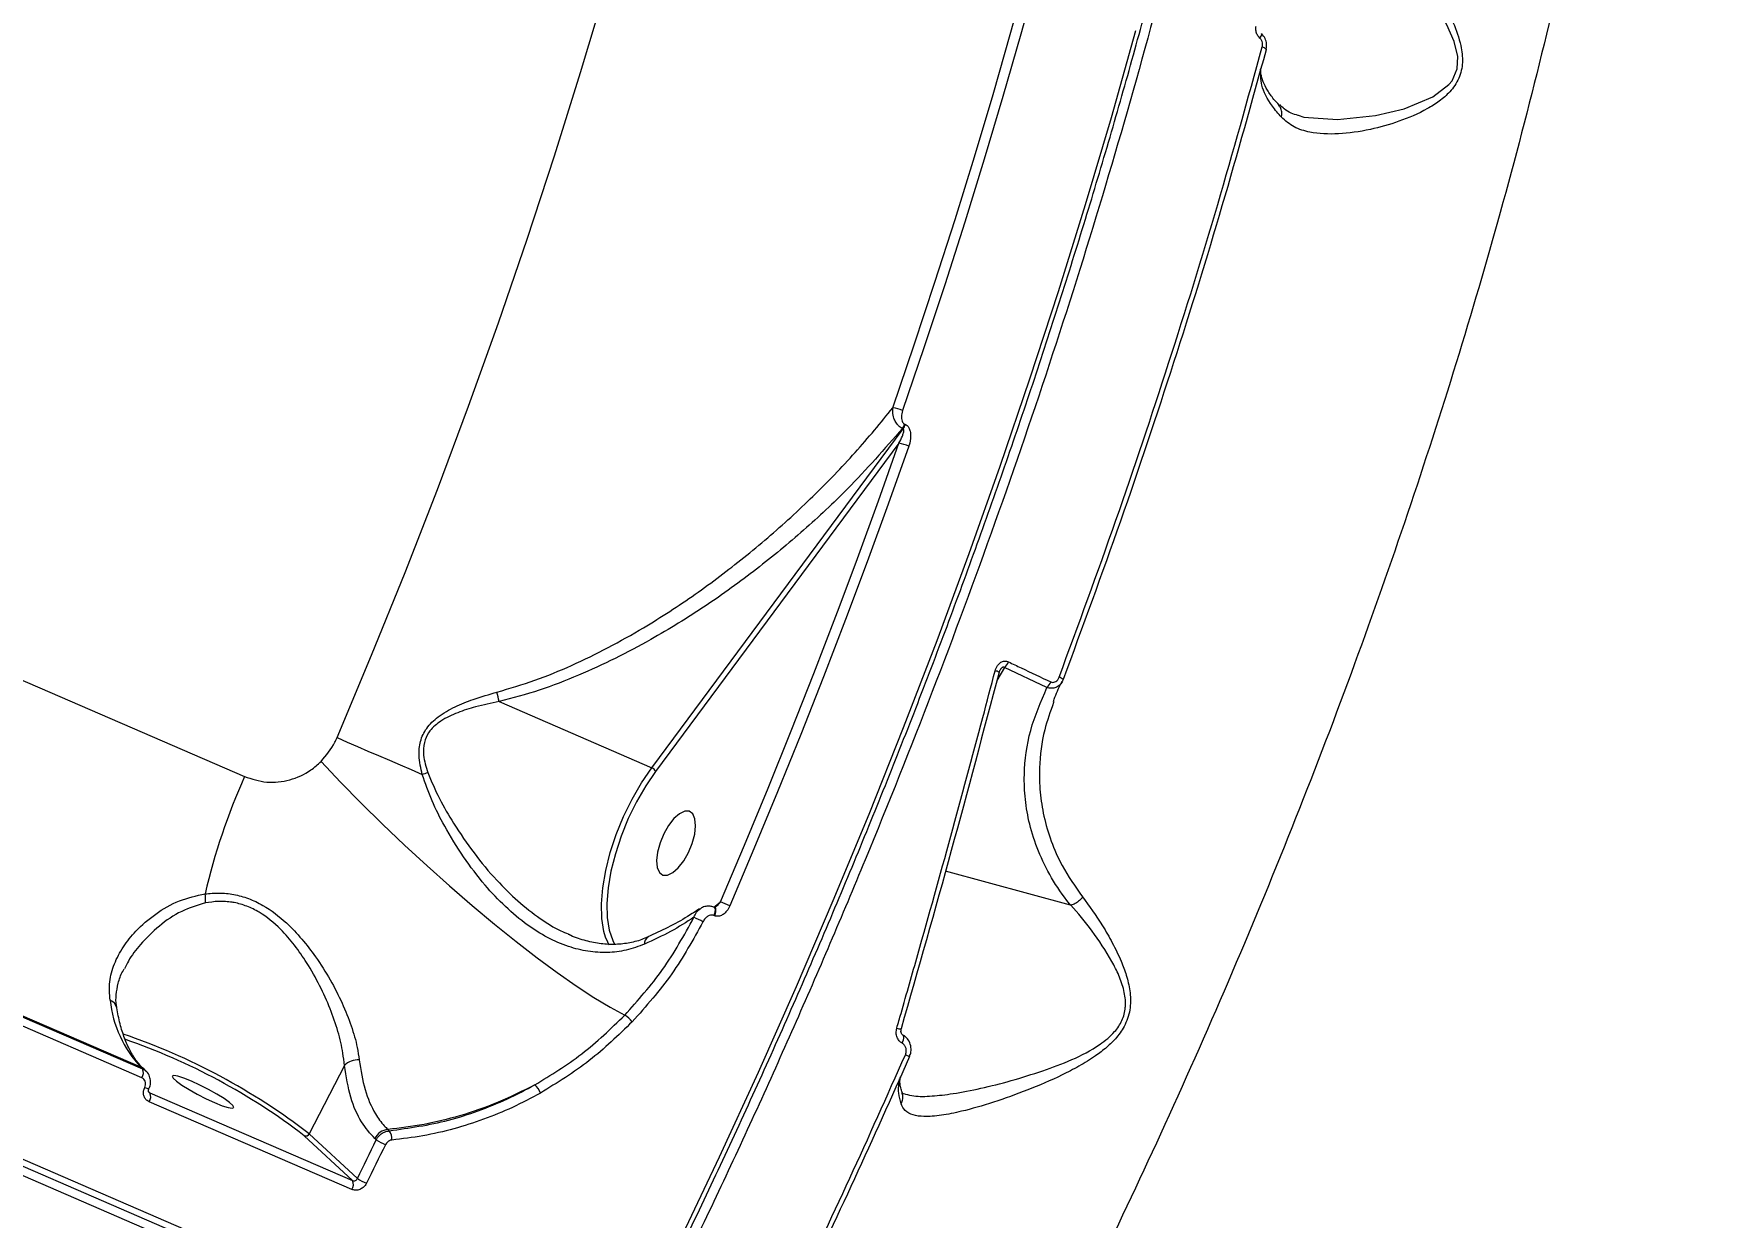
# Model space of a CAD drawing. Header units: millimetres. Extents: x -6523 to 7556, y -5559 to 6101.
# Drawn here: x 2749.7 to 2969.2, y -2304.3 to -2150 of the extents above; entities that cross this region are included whole.
import ezdxf

# ---------------------------------------------------------------- set-up
doc = ezdxf.new("R2010")
doc.units = ezdxf.units.MM
for name, color, linetype in [('DIKOM_ОБЪЕКТ', 7, 'Continuous'), ('DIKOM_РАЗМЕР_ЗОНА', 7, 'Continuous'), ('DIKOM_РАЗМЕР_ОБЪЕКТА', 7, 'Continuous')]:
    doc.layers.add(name, color=color, linetype=linetype)
doc.styles.add('style1', font='arial.ttf', dxfattribs={"width": 0.8})
doc.dimstyles.new('1-50', dxfattribs={"dimtxt": 300, "dimasz": 200, "dimexe": 100, "dimexo": 0, "dimgap": 100, "dimtad": 1, "dimtxsty": 'style1', "dimcen": 200, "dimclrd": 7, "dimclre": 7, "dimclrt": 7, "dimadec": 1, "dimazin": 2, "dimtfac": 1, "dimtmove": 0, "dimatfit": 2, "dimfxl": 0, "dimlwd": 25, "dimlwe": 18, "dimarcsym": 0})

# ---------------------------------------------------------------- blocks, each defined once
blk = doc.blocks.new('*D10')
at = {"layer": 'Defpoints', "color": 0, "transparency": 16777216}
for p in [(-1823.23, 4314.24), (3842.01, -3170.82), (6537.88, -3170.82)]:
    blk.add_point(p, dxfattribs=at)
at = {"layer": 'DIKOM_РАЗМЕР_ОБЪЕКТА', "color": 7, "lineweight": 18, "transparency": 16777216}
for p, q in [((-1823.23, 4314.24), (6637.88, 4314.24)), ((3842.01, -3170.82), (6637.88, -3170.82))]:
    blk.add_line(p, q, dxfattribs=at)
at = {"layer": 'DIKOM_РАЗМЕР_ОБЪЕКТА', "color": 7, "lineweight": 25, "transparency": 16777216}
blk.add_line((6537.88, 3914.24), (6537.88, -2770.82), dxfattribs=at)
at = {"layer": 'DIKOM_РАЗМЕР_ОБЪЕКТА', "color": 7, "transparency": 16777216}
for points in [[(6471.22, 3914.24), (6604.55, 3914.24), (6537.88, 4314.24)], [(6471.22, -2770.82), (6604.55, -2770.82), (6537.88, -3170.82)]]:
    blk.add_solid(points, dxfattribs=at)
at = {"layer": 'DIKOM_РАЗМЕР_ОБЪЕКТА', "color": 7, "transparency": 16777216, "insert": (6304.71, 207.11), "char_height": 300, "attachment_point": 5, "rotation": 90, "style": 'style1'}
blk.add_mtext('7500', dxfattribs=at)
blk = doc.blocks.new('*D11')
at = {"layer": 'Defpoints', "color": 0, "transparency": 16777216}
for p in [(-5022.71, -299.32), (4115.33, -1753.09), (4115.33, -4391.39)]:
    blk.add_point(p, dxfattribs=at)
at = {"layer": 'DIKOM_РАЗМЕР_ОБЪЕКТА', "color": 7, "lineweight": 18, "transparency": 16777216}
for p, q in [((-5022.71, -299.32), (-5022.71, -4491.39)), ((4115.33, -1753.09), (4115.33, -4491.39))]:
    blk.add_line(p, q, dxfattribs=at)
at = {"layer": 'DIKOM_РАЗМЕР_ОБЪЕКТА', "color": 7, "lineweight": 25, "transparency": 16777216}
blk.add_line((-4622.71, -4391.39), (3715.33, -4391.39), dxfattribs=at)
at = {"layer": 'DIKOM_РАЗМЕР_ОБЪЕКТА', "color": 7, "transparency": 16777216}
for points in [[(-4622.71, -4324.73), (-4622.71, -4458.06), (-5022.71, -4391.39)], [(3715.33, -4324.73), (3715.33, -4458.06), (4115.33, -4391.39)]]:
    blk.add_solid(points, dxfattribs=at)
at = {"layer": 'DIKOM_РАЗМЕР_ОБЪЕКТА', "color": 7, "transparency": 16777216, "insert": (-175.12, -4158.22), "char_height": 300, "attachment_point": 5, "style": 'style1'}
blk.add_mtext('9150', dxfattribs=at)
blk = doc.blocks.new('*D12')
at = {"layer": 'Defpoints', "color": 0, "transparency": 16777216}
for p in [(-6522.71, -395.62), (6102.86, -1877.31), (6102.86, -5458.89)]:
    blk.add_point(p, dxfattribs=at)
at = {"layer": 'DIKOM_РАЗМЕР_ЗОНА', "color": 7, "lineweight": 18, "transparency": 16777216}
for p, q in [((-6522.71, -395.62), (-6522.71, -5558.89)), ((6102.86, -1877.31), (6102.86, -5558.89))]:
    blk.add_line(p, q, dxfattribs=at)
at = {"layer": 'DIKOM_РАЗМЕР_ЗОНА', "color": 7, "lineweight": 25, "transparency": 16777216}
blk.add_line((-6122.71, -5458.89), (5702.86, -5458.89), dxfattribs=at)
at = {"layer": 'DIKOM_РАЗМЕР_ЗОНА', "color": 7, "transparency": 16777216}
for points in [[(-6122.71, -5392.23), (-6122.71, -5525.56), (-6522.71, -5458.89)], [(5702.86, -5392.23), (5702.86, -5525.56), (6102.86, -5458.89)]]:
    blk.add_solid(points, dxfattribs=at)
at = {"layer": 'DIKOM_РАЗМЕР_ЗОНА', "color": 7, "transparency": 16777216, "insert": (78.38, -5225.72), "char_height": 300, "attachment_point": 5, "style": 'style1'}
blk.add_mtext('12600', dxfattribs=at)
blk = doc.blocks.new('*D13')
at = {"layer": 'Defpoints', "color": 0, "transparency": 16777216}
for p in [(-2358.18, 6101.03), (4341.71, -4605.15), (7455.88, -4605.15)]:
    blk.add_point(p, dxfattribs=at)
at = {"layer": 'DIKOM_РАЗМЕР_ЗОНА', "color": 7, "lineweight": 18, "transparency": 16777216}
for p, q in [((-2358.18, 6101.03), (7555.88, 6101.03)), ((4341.71, -4605.15), (7555.88, -4605.15))]:
    blk.add_line(p, q, dxfattribs=at)
at = {"layer": 'DIKOM_РАЗМЕР_ЗОНА', "color": 7, "lineweight": 25, "transparency": 16777216}
blk.add_line((7455.88, 5701.03), (7455.88, -4205.15), dxfattribs=at)
at = {"layer": 'DIKOM_РАЗМЕР_ЗОНА', "color": 7, "transparency": 16777216}
for points in [[(7389.22, 5701.03), (7522.55, 5701.03), (7455.88, 6101.03)], [(7389.22, -4205.15), (7522.55, -4205.15), (7455.88, -4605.15)]]:
    blk.add_solid(points, dxfattribs=at)
at = {"layer": 'DIKOM_РАЗМЕР_ЗОНА', "color": 7, "transparency": 16777216, "insert": (7222.71, 375.61), "char_height": 300, "attachment_point": 5, "rotation": 90, "style": 'style1'}
blk.add_mtext('10700', dxfattribs=at)

msp = doc.modelspace()

# ---------------------------------------------------------------- linework, layer by layer
at = {"layer": 'DIKOM_ОБЪЕКТ', "color": 7, "linetype": 'Continuous', "lineweight": 15}
for p, q in [((2488.315, -2121.721), (2777.172, -2246.819)), ((2422.887, -2156.695), (2822.334, -2329.688)), ((2423.621, -2156.087), (2823.069, -2329.08)), ((2822.159, -2330.845), (2422.711, -2157.852)), ((2830.255, -2245.664), (2863.005, -2201.484)), ((2863.005, -2201.484), (2862.904, -2201.441)), ((2863.2, -2200.873), (2863.3, -2200.916)), ((2862.449, -2203.374), (2830.751, -2246.135)), ((2876.22, -2232.6), (2875.215, -2234.289)), ((2881.744, -2235.209), (2876.22, -2232.6)), ((2810.354, -2237.045), (2830.255, -2245.664)), ((2882.651, -2237.054), (2882.611, -2237.174)), ((2763.675, -2284.718), (2695.175, -2255.052)), ((2763.796, -2286.079), (2695.296, -2256.414)), ((2695.396, -2255.257), (2763.896, -2284.923)), ((2839.188, -2263.164), (2841.725, -2257.187)), ((2884.825, -2263.594), (2868.518, -2259.146)), ((2838.354, -2263.851), (2839.188, -2263.164)), ((2838.399, -2263.87), (2838.321, -2263.837)), ((2838.404, -2264.958), (2838.326, -2264.924)), ((2819.371, -2267.337), (2819.564, -2267.418)), ((2825.193, -2268.23), (2825.453, -2268.713)), ((2829.741, -2267.756), (2829.77, -2267.743)), ((2763.896, -2284.923), (2763.675, -2284.718)), ((2764.35, -2285.219), (2764.127, -2285.013)), ((2790.195, -2284.486), (2785.609, -2293.38)), ((2764.699, -2287.901), (2764.856, -2288.047)), ((2791.164, -2300.646), (2764.754, -2289.209)), ((2764.856, -2288.047), (2791.266, -2299.485)), ((2791.266, -2299.485), (2784.969, -2293.641)), ((2785.609, -2293.38), (2791.887, -2299.206)), ((2795.864, -2292.821), (2796.049, -2292.992)), ((2794.351, -2294.186), (2794.15, -2294))]:
    msp.add_line(p, q, dxfattribs=at)
at = {"layer": 'DIKOM_ОБЪЕКТ', "color": 7, "linetype": 'Continuous', "lineweight": 15, "flags": 128}
for points in [[(2789.233, -2241.742), (2793.747, -2231.003), (2798.112, -2220.216), (2802.325, -2209.39), (2806.382, -2198.535), (2810.279, -2187.662), (2814.013, -2176.781), (2817.58, -2165.901), (2820.976, -2155.034), (2824.199, -2144.188), (2827.246, -2133.375), (2830.113, -2122.603), (2832.798, -2111.884), (2835.299, -2101.227), (2837.613, -2090.642), (2839.739, -2080.139), (2841.673, -2069.728), (2843.414, -2059.418), (2844.962, -2049.219), (2846.313, -2039.141)], [(2861.671, -2198.731), (2864.453, -2190.555), (2867.149, -2182.381), (2869.759, -2174.211), (2872.28, -2166.049), (2874.712, -2157.899), (2877.053, -2149.765), (2879.303, -2141.649), (2881.46, -2133.555)], [(2914.488, -2160.609), (2915.232, -2160.836), (2919.62, -2161.177), (2924.549, -2160.656), (2928.306, -2159.778), (2932.026, -2158.216), (2934.125, -2156.607), (2934.53, -2156.099), (2935.206, -2154.577), (2935.281, -2152.956), (2934.807, -2151.004), (2933.836, -2148.817), (2932.656, -2146.765), (2930.078, -2142.901), (2926.637, -2138.205), (2923.355, -2133.98), (2921.878, -2132.153), (2921.876, -2132.15), (2921.876, -2132.15)], [(2882.757, -2133.78), (2880.594, -2141.892), (2878.34, -2150.025), (2875.993, -2158.178), (2873.556, -2166.346), (2871.029, -2174.526), (2868.414, -2182.714), (2865.712, -2190.906), (2862.923, -2199.1)], [(2833.872, -2307.391), (2839.083, -2296.406), (2844.161, -2285.338), (2849.103, -2274.198), (2853.903, -2262.994), (2858.558, -2251.737), (2863.064, -2240.435), (2867.418, -2229.099), (2871.615, -2217.737), (2875.651, -2206.359), (2879.524, -2194.975), (2883.231, -2183.595), (2886.767, -2172.228), (2890.131, -2160.883), (2893.319, -2149.571)], [(2909.471, -2150.547), (2909.567, -2150.411), (2909.641, -2150.287), (2909.693, -2150.176), (2909.719, -2150.085), (2909.718, -2150.015), (2909.696, -2149.974)], [(2909.801, -2151.668), (2909.925, -2151.724), (2910.035, -2151.782), (2910.129, -2151.84), (2910.203, -2151.898), (2910.257, -2151.953), (2910.29, -2152.006), (2910.3, -2152.053), (2910.287, -2152.095)], [(2863.735, -2203.754), (2861.059, -2211.287), (2858.313, -2218.813), (2855.498, -2226.331), (2852.615, -2233.837), (2849.664, -2241.328), (2846.647, -2248.802), (2843.565, -2256.256), (2840.418, -2263.686)], [(2854.654, -2224.783), (2857.041, -2218.398), (2859.78, -2210.889), (2862.449, -2203.374)], [(2841.725, -2257.187), (2842.327, -2255.75), (2845.402, -2248.315), (2848.412, -2240.859), (2851.355, -2233.385), (2854.232, -2225.897), (2854.654, -2224.783)], [(2875.529, -2233.211), (2875.527, -2233.213), (2875.503, -2233.215)], [(2789.233, -2241.742), (2790.555, -2242.314), (2791.9, -2242.896), (2793.266, -2243.486), (2794.651, -2244.083), (2796.053, -2244.688), (2797.47, -2245.298), (2798.9, -2245.913), (2800.34, -2246.531)], [(2787.148, -2244.858), (2789.698, -2247.546), (2792.381, -2250.277), (2795.171, -2253.022), (2798.04, -2255.756), (2800.96, -2258.451), (2803.902, -2261.08), (2806.837, -2263.618), (2809.736, -2266.039), (2812.57, -2268.32), (2815.312, -2270.438), (2817.934, -2272.372), (2820.411, -2274.103), (2822.717, -2275.614), (2824.831, -2276.89), (2826.731, -2277.918)], [(2824.232, -2267.733), (2824.021, -2267.008), (2823.75, -2265.331), (2823.698, -2263.418), (2823.865, -2261.313), (2824.249, -2259.067), (2824.839, -2256.733), (2825.622, -2254.365), (2826.58, -2252.02), (2827.689, -2249.753), (2828.924, -2247.618), (2830.255, -2245.664)], [(2830.751, -2246.135), (2829.46, -2248.03), (2828.263, -2250.101), (2827.187, -2252.299), (2826.259, -2254.573), (2825.499, -2256.869), (2824.927, -2259.132), (2824.555, -2261.31), (2824.392, -2263.351), (2824.443, -2265.206), (2824.706, -2266.832), (2825.174, -2268.191), (2825.193, -2268.23)], [(2833.707, -2258.696), (2834.407, -2257.797), (2835.027, -2256.713), (2835.516, -2255.53), (2835.836, -2254.345), (2835.96, -2253.253), (2835.878, -2252.343), (2835.597, -2251.69), (2835.14, -2251.345), (2834.543, -2251.336), (2833.856, -2251.665), (2833.133, -2252.305), (2832.433, -2253.203), (2831.813, -2254.288), (2831.324, -2255.471), (2831.004, -2256.656), (2830.88, -2257.747), (2830.962, -2258.657), (2831.243, -2259.311), (2831.7, -2259.656), (2832.297, -2259.664), (2832.985, -2259.335), (2833.707, -2258.696)], [(2838.32, -2263.836), (2838.375, -2263.872), (2838.452, -2263.992), (2838.487, -2264.174), (2838.476, -2264.403), (2838.421, -2264.66), (2838.326, -2264.924)], [(2838.4, -2263.871), (2838.452, -2263.905), (2838.529, -2264.026), (2838.564, -2264.208), (2838.554, -2264.437), (2838.499, -2264.693), (2838.404, -2264.958)], [(2824.713, -2268.813), (2824.504, -2268.409), (2824.232, -2267.733)], [(2862.756, -2279.716), (2862.755, -2279.713), (2862.737, -2279.696)], [(2862.867, -2281.569), (2862.967, -2281.352), (2863.04, -2281.138), (2863.081, -2280.938), (2863.088, -2280.766), (2863.061, -2280.63), (2863.001, -2280.539), (2862.968, -2280.516)], [(2764.127, -2285.013), (2763.979, -2284.891), (2763.675, -2284.718)], [(2863.301, -2283.077), (2863.426, -2283.131), (2863.54, -2283.18), (2863.639, -2283.222), (2863.72, -2283.256), (2863.783, -2283.282), (2863.825, -2283.299), (2863.846, -2283.306), (2863.845, -2283.304)], [(2770.253, -2286.52), (2769.268, -2286.124), (2768.485, -2285.873), (2767.968, -2285.789), (2767.758, -2285.877), (2767.873, -2286.131), (2768.303, -2286.53), (2769.014, -2287.042), (2769.947, -2287.626), (2771.028, -2288.233), (2772.168, -2288.815), (2773.276, -2289.325), (2774.261, -2289.722), (2775.044, -2289.972), (2775.561, -2290.057), (2775.77, -2289.968), (2775.655, -2289.714), (2775.225, -2289.315), (2774.515, -2288.803), (2773.581, -2288.22), (2772.501, -2287.612), (2771.361, -2287.03), (2770.253, -2286.52)], [(2791.887, -2299.206), (2792.197, -2298.58), (2792.506, -2297.953), (2792.814, -2297.326), (2793.122, -2296.699), (2793.43, -2296.071), (2793.738, -2295.443), (2794.044, -2294.815), (2794.351, -2294.186)], [(2795.535, -2294.809), (2795.228, -2295.44), (2794.92, -2296.069), (2794.612, -2296.699), (2794.304, -2297.328), (2793.995, -2297.957), (2793.686, -2298.585), (2793.376, -2299.214), (2793.066, -2299.842)]]:
    msp.add_lwpolyline(points, dxfattribs=at)
at = {"layer": 'DIKOM_ОБЪЕКТ', "color": 7, "linetype": 'Continuous', "lineweight": 15}
for centre, radius, start, end in [((2860.956, -2203.465), 4.787, 65.73403, 81.41252), ((2861.157, -2200.171), 2.16, 324.00423, 341.05296), ((2861.257, -2200.215), 2.16, 324.00423, 341.05296), ((2861.746, -2208.118), 4.796, 65.49765, 81.56455), ((2874.922, -2231.167), 1.934, 312.16138, 338.80894), ((2874.644, -2234.897), 1.904, 62.31498, 79.59177), ((2880.388, -2233.772), 1.975, 313.33436, 339.31111), ((2883.121, -2234.812), 0.966, 41.5156, 77.74238), ((2765.457, -2246.453), 45.872, 11.83456, 13.41509), ((2856.373, -2281.964), 86.648, 156.07043, 166.75004), ((2793.808, -2225.846), 21.692, 287.52345, 289.55943), ((2829.916, -2246.517), 0.918, 24.58554, 68.35062), ((2768.661, -2262.826), 3.446, 352.32114, 12.09027), ((2806.978, -2340.681), 83.943, 66.52382, 67.43602), ((2825.577, -2287.255), 24.317, 62.20603, 65.27389), ((2830.236, -2268.542), 0.929, 122.17509, 187.13256), ((2774.691, -2274.382), 15.106, 186.07414, 223.17558), ((2759.198, -2277.264), 1.367, 12.28342, 69.81308), ((2823.641, -2282.408), 5.45, 41.76632, 55.46238), ((2733.772, -2360.933), 85.15, 52.49883, 71.09322), ((2862.737, -2278.172), 1.544, 248.45434, 270.7063), ((2734.616, -2359.295), 82.74, 52.51326, 70.98333), ((2762.834, -2285.414), 1.17, 325.32502, 24.79771), ((2791.954, -2286.22), 2.47, 85.96774, 135.42289), ((2812.924, -2289.211), 3.043, 21.98261, 46.49984), ((2764.774, -2286.36), 1.139, 238.59938, 267.46754), ((2763.789, -2288.538), 1.175, 325.22253, 24.68776), ((2785.146, -2293.16), 0.513, 249.89988, 334.57654), ((2796.088, -2294.981), 2.172, 95.89616, 153.13373), ((2794.56, -2294.045), 1.824, 355.03064, 35.26567), ((2798.452, -2287.83), 7.564, 237.16838, 247.31834), ((2790.2, -2299.976), 1.174, 325.1768, 24.73555), ((2795.66, -2293.621), 6.74, 235.96493, 247.36306)]:
    msp.add_arc(centre, radius, start, end, dxfattribs=at)
for points, knots in [([(2877.828, -1833.975), (2877.847, -1833.993), (2880.513, -1836.47), (2885.263, -1842.479), (2892, -1852.018), (2897.99, -1862.791), (2903.306, -1874.614), (2907.928, -1887.496), (2911.852, -1901.375), (2915.062, -1916.187), (2917.541, -1931.865), (2919.273, -1948.367), (2920.243, -1965.682), (2920.463, -1983.766), (2919.938, -2002.554), (2918.675, -2021.959), (2916.674, -2041.892), (2913.939, -2062.294), (2910.457, -2083.14), (2906.249, -2104.388), (2901.336, -2125.968), (2895.74, -2147.779), (2889.487, -2169.719), (2882.591, -2191.721), (2875.05, -2213.749), (2866.89, -2235.766), (2858.14, -2257.704), (2848.844, -2279.461), (2839.044, -2300.935), (2829.243, -2321.071), (2819.525, -2339.901), (2809.967, -2357.474), (2800.091, -2374.713), (2789.941, -2391.543), (2779.61, -2407.815), (2769.124, -2423.487), (2759.624, -2437.017), (2753.562, -2445.196), (2751.091, -2448.528)], [0, 0, 0, 0, 0.0002169, 0.0300512, 0.0598378, 0.0895308, 0.1192237, 0.1490104, 0.1788447, 0.2086791, 0.2384656, 0.2681586, 0.2978513, 0.3276374, 0.3574714, 0.3873053, 0.4170915, 0.4467843, 0.476477, 0.5062637, 0.5360977, 0.565932, 0.5957182, 0.6254114, 0.655104, 0.6848907, 0.7147246, 0.7445589, 0.7743451, 0.8040381, 0.829572, 0.8552417, 0.8809418, 0.9066416, 0.9323112, 0.9574958, 0.9826808, 1, 1, 1, 1]), ([(2823.621, -2329.227), (2824.534, -2327.444), (2827.18, -2322.274), (2831.477, -2313.644), (2836.473, -2303.314), (2841.352, -2292.905), (2846.111, -2282.426), (2850.746, -2271.884), (2855.255, -2261.288), (2859.633, -2250.645), (2863.877, -2239.963), (2867.985, -2229.25), (2871.952, -2218.515), (2875.777, -2207.765), (2879.456, -2197.009), (2882.986, -2186.254), (2886.365, -2175.509), (2889.591, -2164.782), (2892.66, -2154.081), (2895.571, -2143.413), (2898.321, -2132.787), (2900.909, -2122.211), (2903.331, -2111.693), (2905.587, -2101.24), (2907.674, -2090.861), (2909.593, -2080.563), (2911.339, -2070.354), (2912.913, -2060.242), (2914.314, -2050.234), (2915.539, -2040.337), (2916.588, -2030.56), (2917.461, -2020.908), (2918.156, -2011.391), (2918.674, -2002.014), (2919.012, -1992.786), (2919.173, -1983.711), (2919.154, -1974.799), (2918.957, -1966.054), (2918.581, -1957.484), (2918.026, -1949.096), (2917.293, -1940.894), (2916.382, -1932.887), (2915.294, -1925.078), (2914.03, -1917.476), (2912.59, -1910.084), (2910.975, -1902.91), (2909.187, -1895.957), (2907.227, -1889.232), (2905.095, -1882.74), (2902.794, -1876.485), (2900.326, -1870.473), (2897.692, -1864.708), (2894.893, -1859.194), (2891.933, -1853.937), (2888.813, -1848.941), (2885.538, -1844.206), (2882.102, -1839.75), (2879.014, -1836.086), (2877.012, -1834.02), (2876.262, -1833.247)], [0, 0, 0, 0, 0.00937444, 0.02718625, 0.04499818, 0.06281039, 0.08062225, 0.09843409, 0.11624579, 0.13405768, 0.15186979, 0.16968175, 0.1874938, 0.20530598, 0.2231183, 0.24093061, 0.25874323, 0.27655593, 0.29436924, 0.31218236, 0.32999628, 0.34781011, 0.36562431, 0.383439, 0.40125441, 0.41906987, 0.43688584, 0.45470265, 0.47251981, 0.49033753, 0.50815579, 0.52597515, 0.54379502, 0.56161545, 0.57943694, 0.59725913, 0.61508231, 0.6329064, 0.65073133, 0.66855701, 0.68638387, 0.70421128, 0.72203979, 0.73986893, 0.75769877, 0.77552899, 0.79335954, 0.81119001, 0.82901971, 0.84684853, 0.86467568, 0.88250068, 0.90032246, 0.91813986, 0.93595241, 0.9537585, 0.97155727, 0.98934783, 1, 1, 1, 1]), ([(2920.588, -1889.916), (2920.864, -1890.174), (2923.355, -1892.503), (2927.668, -1897.718), (2933.47, -1905.603), (2938.955, -1914.714), (2944.08, -1925.003), (2948.744, -1936.563), (2952.807, -1949.137), (2956.22, -1962.728), (2958.95, -1977.312), (2960.908, -1992.41), (2962.126, -2007.925), (2962.65, -2023.755), (2962.498, -2040.332), (2961.635, -2057.629), (2960.046, -2075.604), (2957.711, -2094.257), (2954.603, -2113.544), (2950.689, -2133.509), (2946.005, -2153.864), (2940.673, -2174.118), (2934.783, -2194.099), (2928.412, -2213.729), (2921.393, -2233.561), (2913.729, -2253.535), (2905.435, -2273.586), (2896.753, -2293.158), (2887.737, -2312.198), (2878.444, -2330.669), (2868.676, -2348.986), (2858.443, -2367.073), (2847.794, -2384.915), (2840.436, -2396.382), (2836.758, -2402.114)], [0, 0, 0, 0, 0.0036233, 0.0326776, 0.0620208, 0.0913641, 0.1238026, 0.1562659, 0.1887039, 0.2220981, 0.25552, 0.2889138, 0.3203316, 0.3517729, 0.3831904, 0.4155146, 0.4478649, 0.4801889, 0.5136824, 0.5471757, 0.5811499, 0.6151243, 0.6470336, 0.6789682, 0.7108777, 0.7437173, 0.7765833, 0.8094235, 0.8407557, 0.8721105, 0.9034431, 0.9356206, 0.9678225, 1, 1, 1, 1]), ([(2923.757, -2130.551), (2924.58, -2131.746), (2926.25, -2134.168), (2929.059, -2138.504), (2931.496, -2142.446), (2933.402, -2145.826), (2934.731, -2148.557), (2935.689, -2151.207), (2935.998, -2153.74), (2935.505, -2155.908), (2934.323, -2157.566), (2932.868, -2158.812), (2930.647, -2160.204), (2927.569, -2161.495), (2923.615, -2162.594), (2919.626, -2163.161), (2916.327, -2162.987), (2913.849, -2162.235), (2912.808, -2161.331), (2912.281, -2160.873)], [0, 0, 0, 0, 0.0827054, 0.1677646, 0.2527884, 0.2965832, 0.340312, 0.3851534, 0.4167719, 0.448696, 0.4828662, 0.5140017, 0.5458402, 0.619983, 0.6956304, 0.7852669, 0.8772514, 0.937861, 1, 1, 1, 1]), ([(2909.471, -2150.547), (2909.36, -2150.416), (2909.136, -2150.155), (2908.963, -2149.65), (2908.942, -2149.25), (2908.979, -2149.038), (2908.987, -2148.991)], [0, 0, 0, 0, 0.3053832, 0.611477, 0.9125192, 1, 1, 1, 1]), ([(2909.801, -2151.668), (2909.81, -2151.626), (2909.845, -2151.472), (2909.832, -2151.181), (2909.709, -2150.824), (2909.551, -2150.639), (2909.471, -2150.547)], [0, 0, 0, 0, 0.1084523, 0.398379, 0.6995343, 1, 1, 1, 1]), ([(2910.283, -2152.068), (2910.323, -2151.874), (2910.412, -2151.448), (2910.251, -2150.762), (2909.982, -2150.248), (2909.741, -2150.033), (2909.688, -2149.986)], [0, 0, 0, 0, 0.2591363, 0.5711907, 0.9055007, 1, 1, 1, 1]), ([(2883.326, -2233.867), (2885.831, -2227.05), (2890.839, -2213.415), (2897.701, -2192.845), (2904.112, -2172.229), (2907.905, -2158.522), (2909.801, -2151.668)], [0, 0, 0, 0, 0.24861695, 0.49723237, 0.74861559, 1, 1, 1, 1]), ([(2910.287, -2152.095), (2908.414, -2158.863), (2904.669, -2172.399), (2898.3, -2192.907), (2891.43, -2213.521), (2886.373, -2227.288), (2883.845, -2234.171)], [0, 0, 0, 0, 0.2486152, 0.4972303, 0.7486147, 1, 1, 1, 1]), ([(2912.281, -2160.873), (2911.877, -2160.39), (2910.687, -2158.966), (2909.549, -2156.786), (2909.588, -2155.222), (2909.607, -2154.503)], [0, 0, 0, 0, 0.2172633, 0.6402798, 1, 1, 1, 1]), ([(2911.98, -2159.285), (2911.75, -2159.032), (2911.131, -2158.354), (2910.442, -2157.324), (2909.885, -2156.218), (2909.602, -2155.304), (2909.587, -2154.808), (2909.581, -2154.595)], [0, 0, 0, 0, 0.1356858, 0.364037, 0.5928395, 0.8248358, 1, 1, 1, 1]), ([(2912.281, -2160.873), (2912.291, -2160.833), (2912.338, -2160.649), (2912.37, -2160.253), (2912.277, -2159.729), (2912.054, -2159.439), (2911.951, -2159.305)], [0, 0, 0, 0, 0.07049277, 0.32348165, 0.68812224, 1, 1, 1, 1]), ([(2914.481, -2160.642), (2914.168, -2160.543), (2913.46, -2160.319), (2912.679, -2159.868), (2912.264, -2159.421), (2912.083, -2159.226)], [0, 0, 0, 0, 0.3075673, 0.6983636, 1, 1, 1, 1]), ([(2810.078, -2235.811), (2811.732, -2235.324), (2815.04, -2234.35), (2819.867, -2232.343), (2824.593, -2230.042), (2830.01, -2226.986), (2835.964, -2223.112), (2842.362, -2218.286), (2848.425, -2213.079), (2853.175, -2208.434), (2857.631, -2203.668), (2860.065, -2200.693), (2861.671, -2198.731)], [0, 0, 0, 0, 0.0776047, 0.1552642, 0.2354694, 0.3156954, 0.4385184, 0.5613745, 0.6872832, 0.8132, 0.8767632, 1, 1, 1, 1]), ([(2862.904, -2201.441), (2862.805, -2201.387), (2862.587, -2201.268), (2862.259, -2200.955), (2861.95, -2200.499), (2861.698, -2199.846), (2861.618, -2199.228), (2861.659, -2198.845), (2861.671, -2198.731)], [0, 0, 0, 0, 0.1137303, 0.249357, 0.4227306, 0.6134755, 0.8848043, 1, 1, 1, 1]), ([(2862.923, -2199.1), (2862.851, -2199.375), (2862.745, -2199.775), (2862.792, -2200.298), (2862.896, -2200.59), (2863.039, -2200.783), (2863.15, -2200.845), (2863.2, -2200.873)], [0, 0, 0, 0, 0.4300008, 0.6257065, 0.7880842, 0.9052727, 1, 1, 1, 1]), ([(2862.904, -2201.441), (2860.579, -2204.103), (2856.569, -2208.696), (2850.092, -2214.744), (2843.918, -2219.864), (2837.279, -2224.662), (2831.065, -2228.503), (2825.501, -2231.463), (2820.663, -2233.679), (2815.626, -2235.636), (2812.111, -2236.576), (2810.354, -2237.045)], [0, 0, 0, 0, 0.1721616, 0.2969443, 0.421719, 0.5495736, 0.6773922, 0.7569468, 0.8364838, 0.9182731, 1, 1, 1, 1]), ([(2862.449, -2203.374), (2862.612, -2203.067), (2862.847, -2202.621), (2863.039, -2202.054), (2863.098, -2201.752), (2863.085, -2201.582), (2863.045, -2201.509), (2863.018, -2201.492), (2863.005, -2201.484)], [0, 0, 0, 0, 0.4959258, 0.7198228, 0.8702535, 0.9510272, 0.9759379, 1, 1, 1, 1]), ([(2863.3, -2200.916), (2863.378, -2200.96), (2863.553, -2201.059), (2863.777, -2201.367), (2863.945, -2201.846), (2864.008, -2202.633), (2863.89, -2203.294), (2863.75, -2203.708), (2863.735, -2203.754)], [0, 0, 0, 0, 0.09337194, 0.20872684, 0.37208529, 0.57934045, 0.953685, 1, 1, 1, 1]), ([(2874.988, -2233.024), (2875.075, -2232.782), (2875.219, -2232.38), (2875.623, -2231.961), (2876.032, -2231.764), (2876.421, -2231.748), (2876.634, -2231.83), (2876.725, -2231.865)], [0, 0, 0, 0, 0.303872, 0.5023519, 0.7016887, 0.8733104, 1, 1, 1, 1]), ([(2876.725, -2231.865), (2877.272, -2232.128), (2879.1, -2233.004), (2880.944, -2233.866), (2882.236, -2234.47)], [0, 0, 0, 0, 0.2996236, 1, 1, 1, 1]), ([(2862.17, -2279.608), (2862.354, -2278.968), (2863.275, -2275.772), (2865.651, -2267.442), (2869.231, -2254.588), (2872.563, -2242.248), (2874.454, -2235.057), (2874.988, -2233.024)], [0, 0, 0, 0, 0.0413732, 0.2068716, 0.5381525, 0.8694338, 1, 1, 1, 1]), ([(2875.503, -2233.215), (2873.45, -2240.971), (2869.337, -2256.51), (2864.939, -2271.959), (2862.737, -2279.696)], [0, 0, 0, 0, 0.499172, 1, 1, 1, 1]), ([(2875.534, -2233.212), (2875.539, -2233.186), (2875.561, -2233.074), (2875.615, -2232.977), (2875.656, -2232.902)], [0, 0, 0, 0, 0.2253583, 1, 1, 1, 1]), ([(2876.22, -2232.6), (2876.196, -2232.579), (2876.157, -2232.544), (2876.079, -2232.532), (2876.006, -2232.546), (2875.927, -2232.585), (2875.812, -2232.679), (2875.714, -2232.794), (2875.669, -2232.889), (2875.656, -2232.915)], [0, 0, 0, 0, 0.1515983, 0.2526424, 0.3335235, 0.442302, 0.5755428, 0.8831378, 1, 1, 1, 1]), ([(2883.845, -2234.171), (2883.754, -2234.367), (2883.574, -2234.759), (2883.079, -2235.156), (2882.497, -2235.335), (2882.035, -2235.302), (2881.794, -2235.225), (2881.744, -2235.209)], [0, 0, 0, 0, 0.2435612, 0.4875577, 0.7198214, 0.9418827, 1, 1, 1, 1]), ([(2882.236, -2234.47), (2882.287, -2234.49), (2882.417, -2234.54), (2882.659, -2234.542), (2882.927, -2234.431), (2883.172, -2234.199), (2883.272, -2233.985), (2883.326, -2233.867)], [0, 0, 0, 0, 0.1207993, 0.3074821, 0.5229373, 0.7374518, 1, 1, 1, 1]), ([(2882.572, -2237.038), (2882.637, -2236.841), (2882.933, -2235.944), (2883.383, -2235.074), (2883.734, -2234.396)], [0, 0, 0, 0, 0.22045685, 1, 1, 1, 1]), ([(2800.34, -2246.531), (2800.151, -2245.719), (2799.823, -2244.305), (2800.003, -2242.201), (2800.866, -2240.398), (2802.485, -2238.881), (2804.589, -2237.674), (2807.179, -2236.637), (2809.043, -2236.106), (2810.078, -2235.811)], [0, 0, 0, 0, 0.1491148, 0.2596161, 0.3716523, 0.4987615, 0.6525334, 0.8069728, 1, 1, 1, 1]), ([(2884.825, -2263.594), (2884.771, -2263.526), (2883.837, -2262.358), (2882.253, -2260.027), (2880.54, -2256.548), (2879.433, -2253.122), (2878.855, -2249.793), (2878.701, -2245.693), (2879.356, -2240.749), (2880.948, -2237.056), (2881.744, -2235.209)], [0, 0, 0, 0, 0.0075325, 0.1291234, 0.2511181, 0.3728226, 0.4835518, 0.5942908, 0.7971167, 1, 1, 1, 1]), ([(2810.354, -2237.045), (2809.327, -2237.26), (2807.496, -2237.643), (2804.938, -2238.438), (2802.879, -2239.412), (2801.389, -2240.633), (2800.794, -2241.711), (2800.485, -2242.781), (2800.433, -2244.273), (2800.836, -2245.545), (2801.07, -2246.286)], [0, 0, 0, 0, 0.2010475, 0.3583907, 0.5149403, 0.638494, 0.7217701, 0.744948, 0.8512599, 1, 1, 1, 1]), ([(2882.611, -2237.174), (2882.181, -2238.357), (2881.17, -2241.136), (2880.71, -2245.066), (2880.793, -2248.834), (2881.285, -2252.025), (2882.233, -2255.231), (2883.772, -2258.781), (2885.438, -2261.16), (2886.386, -2262.513)], [0, 0, 0, 0, 0.1440194, 0.3383548, 0.4604502, 0.582525, 0.7082456, 0.833942, 1, 1, 1, 1]), ([(2787.148, -2244.858), (2787.812, -2244.064), (2788.546, -2243.187), (2789.096, -2242.054), (2789.187, -2241.848), (2789.233, -2241.742)], [0, 0, 0, 0, 0.82179071, 0.90786278, 1, 1, 1, 1]), ([(2777.172, -2246.819), (2778.13, -2247.127), (2780.029, -2247.738), (2783.08, -2247.391), (2785.515, -2246.326), (2786.718, -2245.244), (2787.148, -2244.858)], [0, 0, 0, 0, 0.2885673, 0.5716195, 0.8470222, 1, 1, 1, 1]), ([(2829.314, -2268.657), (2828.524, -2268.95), (2826.943, -2269.537), (2824.452, -2269.826), (2821.926, -2269.668), (2819.294, -2269.018), (2816.638, -2267.859), (2813.867, -2266.118), (2811.133, -2263.824), (2808.339, -2260.854), (2805.662, -2257.333), (2803.392, -2253.599), (2801.533, -2250.007), (2800.737, -2247.689), (2800.34, -2246.531)], [0, 0, 0, 0, 0.0676063, 0.1352419, 0.2056852, 0.2761659, 0.3555595, 0.4349952, 0.5267486, 0.6185508, 0.725881, 0.833248, 0.9166774, 1, 1, 1, 1]), ([(2801.07, -2246.286), (2801.544, -2247.43), (2802.492, -2249.718), (2804.571, -2253.212), (2807.032, -2256.83), (2809.857, -2260.219), (2812.756, -2263.095), (2815.558, -2265.279), (2817.78, -2266.7), (2819.038, -2267.204), (2819.371, -2267.337)], [0, 0, 0, 0, 0.1264466, 0.2530721, 0.4127182, 0.5723046, 0.7076011, 0.8428145, 0.9584485, 1, 1, 1, 1]), ([(2759.67, -2275.98), (2759.608, -2275.174), (2759.486, -2273.56), (2760.143, -2271.219), (2761.316, -2268.996), (2763.095, -2266.78), (2765.521, -2264.686), (2768.544, -2262.875), (2770.895, -2262.355), (2772.031, -2262.105)], [0, 0, 0, 0, 0.1316606, 0.2634887, 0.3951388, 0.5268731, 0.6882976, 0.8495329, 1, 1, 1, 1]), ([(2772.031, -2262.105), (2772.639, -2262.049), (2773.855, -2261.938), (2775.775, -2262.128), (2777.704, -2262.664), (2780.08, -2263.783), (2782.456, -2265.612), (2784.685, -2267.98), (2786.609, -2270.49), (2788.39, -2273.313), (2789.953, -2276.366), (2791.138, -2279.339), (2791.846, -2281.816), (2792.05, -2283.22), (2792.128, -2283.756)], [0, 0, 0, 0, 0.0610581, 0.1220453, 0.1836226, 0.2451888, 0.3548579, 0.4369247, 0.5191016, 0.6228194, 0.7266, 0.831092, 0.9355763, 1, 1, 1, 1]), ([(2790.195, -2284.486), (2790.138, -2283.949), (2789.991, -2282.537), (2789.403, -2280.062), (2788.386, -2277.101), (2787.021, -2274.067), (2785.448, -2271.272), (2783.732, -2268.788), (2781.736, -2266.465), (2779.607, -2264.704), (2777.498, -2263.673), (2776.303, -2263.331), (2775.067, -2263.119), (2773.784, -2263.037), (2772.646, -2263.204), (2772.076, -2263.287)], [0, 0, 0, 0, 0.0653948, 0.1716656, 0.2779468, 0.3832137, 0.4884159, 0.570679, 0.6528039, 0.7604352, 0.8161616, 0.8718866, 0.8800473, 0.9399721, 1, 1, 1, 1]), ([(2838.667, -2263.712), (2838.739, -2263.653), (2838.94, -2263.487), (2839.091, -2263.29), (2839.188, -2263.164)], [0, 0, 0, 0, 0.3601075, 1, 1, 1, 1]), ([(2886.386, -2262.513), (2887.26, -2263.719), (2888.585, -2265.547), (2890.273, -2268.457), (2891.325, -2270.62), (2892.112, -2272.716), (2892.602, -2274.736), (2892.695, -2276.961), (2892.06, -2279.126), (2890.883, -2280.833), (2889.533, -2282.151), (2887.878, -2283.404), (2885.918, -2284.604), (2882.934, -2286.134), (2879.136, -2287.756), (2874.692, -2289.339), (2870.927, -2290.424), (2867.915, -2291.031), (2865.8, -2291.199), (2864.24, -2290.979), (2863.212, -2290.463), (2862.887, -2289.792), (2862.735, -2289.478)], [0, 0, 0, 0, 0.0867802, 0.1315366, 0.1762548, 0.2078846, 0.2400703, 0.2736976, 0.3076378, 0.3372196, 0.3648048, 0.3930647, 0.4333491, 0.473676, 0.5563645, 0.6423806, 0.7300143, 0.7923669, 0.8559811, 0.9051987, 0.9556715, 1, 1, 1, 1]), ([(2886.386, -2262.513), (2886.362, -2262.547), (2886.244, -2262.709), (2885.947, -2263.022), (2885.439, -2263.394), (2885.036, -2263.528), (2884.835, -2263.595)], [0, 0, 0, 0, 0.0659456, 0.3172369, 0.658675, 1, 1, 1, 1]), ([(2772.076, -2263.287), (2771.021, -2263.606), (2768.817, -2264.272), (2765.982, -2266.277), (2763.707, -2268.516), (2762.221, -2270.431), (2761.7, -2271.537), (2761.54, -2271.876)], [0, 0, 0, 0, 0.2220732, 0.4634806, 0.7115209, 0.9116399, 1, 1, 1, 1]), ([(2826.731, -2277.918), (2828.446, -2275.993), (2831.92, -2272.094), (2834.462, -2267.495), (2835.749, -2265.167)], [0, 0, 0, 0, 0.4938218, 1, 1, 1, 1]), ([(2835.749, -2265.167), (2834.761, -2265.796), (2832.776, -2267.061), (2830.472, -2268.123), (2829.314, -2268.657)], [0, 0, 0, 0, 0.497407, 1, 1, 1, 1]), ([(2836.449, -2264.048), (2835.945, -2264.391), (2834.668, -2265.26), (2832.428, -2266.497), (2830.603, -2267.322), (2829.728, -2267.717)], [0, 0, 0, 0, 0.2532844, 0.6420354, 1, 1, 1, 1]), ([(2835.749, -2265.167), (2835.842, -2264.932), (2836.014, -2264.498), (2836.348, -2264.232), (2836.501, -2264.111)], [0, 0, 0, 0, 0.5434145, 1, 1, 1, 1]), ([(2838.313, -2263.856), (2838.164, -2263.797), (2837.834, -2263.667), (2837.275, -2263.722), (2836.816, -2263.865), (2836.595, -2264.043), (2836.531, -2264.094)], [0, 0, 0, 0, 0.2523925, 0.5558217, 0.8701305, 1, 1, 1, 1]), ([(2838.326, -2264.924), (2838.273, -2264.906), (2838.135, -2264.859), (2837.867, -2264.877), (2837.526, -2265.019), (2837.176, -2265.312), (2837.003, -2265.598), (2836.916, -2265.743)], [0, 0, 0, 0, 0.1010386, 0.2613499, 0.460711, 0.7265427, 1, 1, 1, 1]), ([(2838.667, -2263.713), (2838.641, -2263.737), (2838.577, -2263.797), (2838.477, -2263.844), (2838.406, -2263.866), (2838.375, -2263.866), (2838.39, -2263.866), (2838.395, -2263.869), (2838.396, -2263.87)], [0, 0, 0, 0, 0.1648572, 0.4067749, 0.5883345, 0.7432549, 0.9183685, 1, 1, 1, 1]), ([(2840.418, -2263.686), (2840.301, -2263.912), (2840.077, -2264.341), (2839.592, -2264.787), (2839.118, -2265.011), (2838.716, -2265.059), (2838.498, -2264.988), (2838.404, -2264.958)], [0, 0, 0, 0, 0.27918956, 0.52939046, 0.72161257, 0.87943373, 1, 1, 1, 1]), ([(2863.291, -2288.209), (2863.651, -2288.3), (2864.617, -2288.544), (2866.713, -2288.503), (2869.628, -2288.161), (2873.095, -2287.496), (2877.042, -2286.506), (2881.031, -2285.249), (2884.976, -2283.817), (2888.199, -2282.158), (2890.444, -2280.356), (2891.605, -2278.661), (2891.924, -2277.41), (2892.01, -2276.084), (2891.811, -2274.614), (2891.138, -2272.709), (2889.772, -2270.027), (2887.625, -2266.874), (2885.815, -2264.575), (2884.835, -2263.596), (2884.835, -2263.595)], [0, 0, 0, 0, 0.0423145, 0.1137403, 0.1852603, 0.2707142, 0.3565047, 0.4420812, 0.5185373, 0.5945914, 0.6385083, 0.6681966, 0.6976498, 0.7024148, 0.7367411, 0.7744989, 0.8123916, 0.9060794, 0.9999238, 1, 1, 1, 1]), ([(2884.835, -2263.595), (2884.834, -2263.595), (2884.832, -2263.595), (2884.828, -2263.595), (2884.826, -2263.594), (2884.825, -2263.594)], [0, 0, 0, 0, 0.313324, 0.7162126, 1, 1, 1, 1]), ([(2829.759, -2267.709), (2829.485, -2267.835), (2828.641, -2268.221), (2827.152, -2268.565), (2825.307, -2268.755), (2823.385, -2268.634), (2821.42, -2268.185), (2820.07, -2267.754), (2819.396, -2267.402), (2819.373, -2267.39)], [0, 0, 0, 0, 0.0820698, 0.2522603, 0.4294571, 0.6123952, 0.8003131, 0.9929632, 1, 1, 1, 1]), ([(2836.916, -2265.743), (2835.636, -2268.065), (2833.044, -2272.767), (2829.5, -2276.758), (2827.706, -2278.778)], [0, 0, 0, 0, 0.4938741, 1, 1, 1, 1]), ([(2760.56, -2276.979), (2760.535, -2276.871), (2760.4, -2276.296), (2760.433, -2275.227), (2760.693, -2273.744), (2761.072, -2272.604), (2761.439, -2271.981), (2761.506, -2271.865)], [0, 0, 0, 0, 0.0630731, 0.3340597, 0.6279065, 0.9310094, 1, 1, 1, 1]), ([(2764.127, -2285.013), (2763.961, -2284.85), (2763.458, -2284.355), (2762.692, -2283.323), (2761.885, -2281.815), (2761.224, -2280.053), (2760.79, -2278.407), (2760.597, -2277.329), (2760.535, -2276.978)], [0, 0, 0, 0, 0.1024784, 0.3106698, 0.5124715, 0.7099298, 0.905704, 1, 1, 1, 1]), ([(2815.019, -2287.003), (2817.101, -2285.731), (2821.313, -2283.156), (2824.911, -2279.678), (2826.731, -2277.918)], [0, 0, 0, 0, 0.4941641, 1, 1, 1, 1]), ([(2827.706, -2278.778), (2825.892, -2280.537), (2822.221, -2284.096), (2817.921, -2286.736), (2815.746, -2288.071)], [0, 0, 0, 0, 0.4941671, 1, 1, 1, 1]), ([(2862.867, -2281.569), (2862.729, -2281.473), (2862.455, -2281.282), (2862.194, -2280.815), (2862.054, -2280.242), (2862.129, -2279.829), (2862.17, -2279.608)], [0, 0, 0, 0, 0.232182, 0.4639486, 0.7140221, 1, 1, 1, 1]), ([(2862.969, -2280.516), (2862.966, -2280.515), (2862.928, -2280.498), (2862.835, -2280.411), (2862.735, -2280.191), (2862.704, -2279.938), (2862.746, -2279.778), (2862.762, -2279.717)], [0, 0, 0, 0, 0.0224656, 0.2839012, 0.5621825, 0.8324959, 1, 1, 1, 1]), ([(2863.833, -2283.301), (2863.907, -2283.107), (2864.074, -2282.666), (2864.03, -2281.889), (2863.722, -2281.165), (2863.316, -2280.692), (2863.026, -2280.569), (2862.958, -2280.54)], [0, 0, 0, 0, 0.1914574, 0.4352967, 0.7024883, 0.9298831, 1, 1, 1, 1]), ([(2863.301, -2283.077), (2863.323, -2283.019), (2863.397, -2282.827), (2863.426, -2282.481), (2863.338, -2282.095), (2863.153, -2281.768), (2862.962, -2281.635), (2862.867, -2281.569)], [0, 0, 0, 0, 0.1042752, 0.34529883, 0.57588151, 0.78774554, 1, 1, 1, 1]), ([(2763.896, -2284.923), (2764.019, -2284.978), (2764.185, -2285.053), (2764.298, -2285.19), (2764.328, -2285.226)], [0, 0, 0, 0, 0.7397933, 1, 1, 1, 1]), ([(2794.15, -2294), (2793.552, -2293.331), (2792.287, -2291.917), (2790.91, -2288.74), (2790.435, -2285.918), (2790.195, -2284.486)], [0, 0, 0, 0, 0.3069764, 0.6484705, 1, 1, 1, 1]), ([(2792.128, -2283.756), (2792.341, -2285.086), (2792.775, -2287.786), (2793.992, -2290.527), (2795.108, -2292.081), (2795.705, -2292.665), (2795.864, -2292.821)], [0, 0, 0, 0, 0.3414932, 0.6929973, 0.9180119, 1, 1, 1, 1]), ([(2832.772, -2346.127), (2835.455, -2341.008), (2840.822, -2330.769), (2848.571, -2315.088), (2856.109, -2299.204), (2860.903, -2288.453), (2863.301, -2283.077)], [0, 0, 0, 0, 0.2491206, 0.4982407, 0.7491204, 1, 1, 1, 1]), ([(2863.845, -2283.304), (2861.467, -2288.633), (2856.713, -2299.293), (2849.206, -2315.116), (2841.452, -2330.81), (2836.055, -2341.104), (2833.357, -2346.251)], [0, 0, 0, 0, 0.24912268, 0.4982441, 0.74912153, 1, 1, 1, 1]), ([(2764.18, -2287.332), (2764.221, -2287.227), (2764.302, -2287.018), (2764.292, -2286.688), (2764.182, -2286.395), (2764.003, -2286.187), (2763.855, -2286.11), (2763.796, -2286.079)], [0, 0, 0, 0, 0.21523719, 0.43022026, 0.64492726, 0.85941893, 1, 1, 1, 1]), ([(2764.71, -2287.49), (2764.74, -2287.439), (2764.899, -2287.165), (2764.978, -2286.595), (2764.84, -2285.882), (2764.592, -2285.394), (2764.357, -2285.241), (2764.329, -2285.223)], [0, 0, 0, 0, 0.07104628, 0.37833481, 0.65799088, 0.9598684, 1, 1, 1, 1]), ([(2815.019, -2287.003), (2813.429, -2287.798), (2810.23, -2289.398), (2805.367, -2291.07), (2800.558, -2292.268), (2797.434, -2292.636), (2795.864, -2292.821)], [0, 0, 0, 0, 0.2598573, 0.5228486, 0.7602304, 1, 1, 1, 1]), ([(2796.049, -2292.992), (2798.629, -2292.631), (2802.536, -2292.083), (2807.649, -2290.436), (2811.428, -2288.916), (2813.834, -2287.635), (2815.019, -2287.003)], [0, 0, 0, 0, 0.39517472, 0.59867133, 0.80217012, 1, 1, 1, 1]), ([(2862.735, -2289.478), (2862.61, -2289.01), (2862.313, -2287.895), (2862.445, -2286.846), (2862.522, -2286.239)], [0, 0, 0, 0, 0.4205039, 1, 1, 1, 1]), ([(2862.901, -2288.031), (2862.825, -2287.816), (2862.619, -2287.23), (2862.546, -2286.562), (2862.618, -2286.12), (2862.641, -2285.973)], [0, 0, 0, 0, 0.2784683, 0.7603839, 1, 1, 1, 1]), ([(2764.754, -2289.209), (2764.666, -2289.163), (2764.444, -2289.047), (2764.176, -2288.736), (2764.012, -2288.297), (2763.997, -2287.802), (2764.119, -2287.489), (2764.18, -2287.332)], [0, 0, 0, 0, 0.1405978, 0.3551714, 0.5698703, 0.7848775, 1, 1, 1, 1]), ([(2764.748, -2287.965), (2764.737, -2287.959), (2764.699, -2287.937), (2764.666, -2287.854), (2764.658, -2287.707), (2764.68, -2287.586), (2764.717, -2287.519), (2764.728, -2287.499)], [0, 0, 0, 0, 0.14465175, 0.49150107, 0.71765261, 0.9149076, 1, 1, 1, 1]), ([(2764.745, -2287.968), (2764.753, -2287.978), (2764.783, -2288.014), (2764.826, -2288.033), (2764.856, -2288.047)], [0, 0, 0, 0, 0.2841551, 1, 1, 1, 1]), ([(2815.746, -2288.071), (2814.535, -2288.717), (2812.114, -2290.007), (2808.331, -2291.546), (2804.436, -2292.789), (2800.44, -2293.717), (2797.731, -2294.041), (2796.377, -2294.203)], [0, 0, 0, 0, 0.1978384, 0.3954973, 0.5931682, 0.796581, 1, 1, 1, 1]), ([(2862.735, -2289.478), (2862.753, -2289.444), (2862.809, -2289.337), (2862.93, -2289.026), (2863.012, -2288.559), (2862.906, -2288.199), (2862.859, -2288.041)], [0, 0, 0, 0, 0.07667488, 0.23804676, 0.66566313, 1, 1, 1, 1]), ([(2863.284, -2288.24), (2863.261, -2288.235), (2863.046, -2288.195), (2862.925, -2288.086), (2862.901, -2288.086), (2862.882, -2288.031), (2862.873, -2288.007)], [0, 0, 0, 0, 0.0402514, 0.3778251, 0.7208009, 1, 1, 1, 1]), ([(2794.351, -2294.186), (2794.379, -2294.133), (2794.512, -2293.884), (2794.847, -2293.49), (2795.415, -2293.111), (2795.838, -2293.032), (2796.049, -2292.992)], [0, 0, 0, 0, 0.0818164, 0.3880185, 0.6939498, 1, 1, 1, 1]), ([(2796.377, -2294.203), (2796.272, -2294.224), (2796.062, -2294.265), (2795.78, -2294.457), (2795.614, -2294.657), (2795.549, -2294.783), (2795.535, -2294.809)], [0, 0, 0, 0, 0.3056776, 0.611583, 0.9180143, 1, 1, 1, 1]), ([(2793.066, -2299.842), (2793.011, -2299.938), (2792.872, -2300.181), (2792.537, -2300.494), (2792.089, -2300.712), (2791.603, -2300.783), (2791.31, -2300.692), (2791.164, -2300.646)], [0, 0, 0, 0, 0.141816, 0.3567338, 0.5712757, 0.7857062, 1, 1, 1, 1]), ([(2791.266, -2299.485), (2791.315, -2299.5), (2791.412, -2299.53), (2791.572, -2299.505), (2791.718, -2299.429), (2791.827, -2299.322), (2791.87, -2299.239), (2791.887, -2299.206)], [0, 0, 0, 0, 0.2142206, 0.4282083, 0.6428339, 0.857831, 1, 1, 1, 1])]:
    msp.add_open_spline(points, degree=3, knots=knots, dxfattribs=at)

# ---------------------------------------------------------------- dimensions: what is measured, and where the dimension line sits
at = {"layer": 'DIKOM_РАЗМЕР_ЗОНА'}
dim = msp.add_linear_dim(base=(7455.882, -4605.145), p1=(-2358.182, 6101.03), p2=(4341.706, -4605.145), angle=90, text='10700', dimstyle='1-50', override={"dimasz": 400, "dimgap": 80}, dxfattribs=at)
dim.commit()
dim.dimension.update_dxf_attribs({"geometry": '*D13', "text_midpoint": (7455.882, 375.606), "dimtype": 160})
dim = msp.add_linear_dim(base=(6102.859, -5458.894), p1=(-6522.706, -395.616), p2=(6102.859, -1877.311), text='12600', dimstyle='1-50', override={"dimasz": 400, "dimgap": 80}, dxfattribs=at)
dim.commit()
dim.dimension.update_dxf_attribs({"geometry": '*D12', "text_midpoint": (78.382, -5458.894), "dimtype": 160})
at = {"layer": 'DIKOM_РАЗМЕР_ОБЪЕКТА'}
dim = msp.add_linear_dim(base=(6537.882, -3170.823), p1=(-1823.231, 4314.242), p2=(3842.008, -3170.823), angle=90, text='7500', dimstyle='1-50', override={"dimasz": 400, "dimgap": 80}, dxfattribs=at)
dim.commit()
dim.dimension.update_dxf_attribs({"geometry": '*D10', "text_midpoint": (6537.882, 207.106), "dimtype": 160})
dim = msp.add_linear_dim(base=(4115.332, -4391.394), p1=(-5022.706, -299.317), p2=(4115.332, -1753.089), text='9150', dimstyle='1-50', override={"dimasz": 400, "dimgap": 80}, dxfattribs=at)
dim.commit()
dim.dimension.update_dxf_attribs({"geometry": '*D11', "text_midpoint": (-175.118, -4391.394), "dimtype": 160})

doc.saveas('drawing.dxf')
